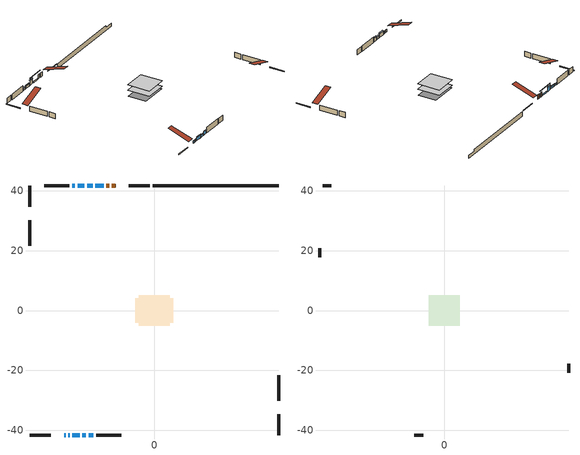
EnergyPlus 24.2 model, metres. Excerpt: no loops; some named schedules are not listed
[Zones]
conditioned space
 floor adiabatic (AdiabaticFloorConstruction): -5.15,-5.15 -5.15,5.15 5.15,5.15 5.15,-5.15 z0.61
 floor foundation (Slab1 construction): -6.37,-4.16 -6.37,4.16 6.37,4.16 6.37,-4.16 z-1.51
 wall outside (RimJoist1 construction): -1.49,41.57 -8.44,41.57 / -41.57,-41.57 -34.62,-41.57 / -41.57,41.57 -41.57,34.62 / 41.57,-41.57 41.57,-34.62 z0.61:0.91
 wall outside (AdiabaticWallConstruction 1): -12.94,41.57 -14.14,41.57 / -15.07,41.57 -16,41.57 z0.61:2.64
 wall outside (AdiabaticWallConstruction): -30.12,-41.57 -29.58,-41.57 / -28.65,-41.57 -28.26,-41.57 z0.61:1.83; -16.92,41.57 -19.67,41.57 z0.61:1.22; -20.6,41.57 -22.37,41.57 z0.61:2.69; -23.3,41.57 -25.59,41.57 z0.61:1.68; -26.52,41.57 -27.38,41.57 z0.61:1.43; -27.34,-41.57 -24.9,-41.57 / -21.87,-41.57 -20.35,-41.57 z0.61:2.19; -23.97,-41.57 -22.8,-41.57 z0.61:1.65
 wall outside (Wall1 construction): -28.31,41.57 -36.76,41.57 / -19.42,-41.57 -10.97,-41.57 / -41.57,30.12 -41.57,21.67 / 41.57,-30.12 41.57,-21.67 z0.61:3.05
 wall foundation (FoundationWall1 construction): -0.56,41.57,-1.51 -0.56,41.57,0.61 37.35,41.57,0.61 37.35,41.57,-0.23 41.57,41.57,-0.23 41.57,41.57,-1.51
 window (WindowConstruction 6): -30.12,-41.57 -29.58,-41.57 z0.61:1.83
 window (WindowConstruction 8): -16.92,41.57 -19.67,41.57 z0.61:1.22
 window (WindowConstruction 7): -28.65,-41.57 -28.26,-41.57 z0.61:1.83
 window (WindowConstruction): -20.6,41.57 -22.37,41.57 z0.61:2.69
 window (WindowConstruction 1): -23.3,41.57 -25.59,41.57 z0.61:1.68
 window (WindowConstruction 2): -26.52,41.57 -27.38,41.57 z0.61:1.42
 window (WindowConstruction 3): -27.33,-41.57 -24.9,-41.57 z0.61:2.19
 window (WindowConstruction 4): -23.97,-41.57 -22.8,-41.57 z0.61:1.65
 window (WindowConstruction 5): -21.87,-41.57 -20.35,-41.57 z0.61:2.19
 door (Door): -12.94,41.57 -14.14,41.57 z0.61:2.64
 door (Door 1): -15.07,41.57 -16,41.57 z0.61:2.64
 ceiling adiabatic (AdiabaticFloorConstruction): 5.15,-5.15 5.15,5.15 -5.15,5.15 -5.15,-5.15 z0.61
attic - vented
 floor to conditioned space (Floor1 construction Reversed): -5.15,-5.15 -5.15,5.15 5.15,5.15 5.15,-5.15 z3.05
 wall outside (Wall2 construction): -37.69,41.57 -40.64,41.57 / -10.04,-41.57 -7.09,-41.57 / -41.57,20.74 -41.57,17.79 / 41.57,-20.74 41.57,-17.79 z0.61:3.05
 roof outside (Roof1 construction): -12.01,41.57,3.05 -12.01,31.54,6.39 -9.37,31.54,6.39 -9.37,41.57,3.05; -31.04,-41.57,3.05 -31.04,-31.54,6.39 -33.69,-31.54,6.39 -33.69,-41.57,3.05; -41.57,31.04,3.05 -31.54,31.04,6.39 -31.54,33.69,6.39 -41.57,33.69,3.05; 41.57,-31.04,3.05 31.54,-31.04,6.39 31.54,-33.69,6.39 41.57,-33.69,3.05
shading: -22.25,41.57 -14.35,41.57 -14.35,41.98 -22.25,41.98 z3.8; -22.57,41.57 -20.4,41.57 -20.4,41.98 -22.57,41.98 z2.89; -25.79,41.57 -23.1,41.57 -23.1,41.98 -25.79,41.98 z1.88; -27.58,41.57 -26.32,41.57 -26.32,41.98 -27.58,41.98 z1.62; -24.7,-41.57 -27.54,-41.57 -27.54,-41.98 -24.7,-41.98 z2.39; -22.6,-41.57 -24.17,-41.57 -24.17,-41.98 -22.6,-41.98 z1.85; -20.15,-41.57 -22.07,-41.57 -22.07,-41.98 -20.15,-41.98 z2.39
[Building]
Building 1: Terrain=Suburbs
[Site:Location]
Quebec Intl AP_QC: Latitude {deg}=46.8; Longitude {deg}=-71.38; Time Zone {hr}=-5; Elevation {m}=74; Keep Site Location Information=Yes
[Site:GroundTemperature:Shallow]
0.0108218, -2.24938, -2.43038, -1.3578, 2.94801, 7.23376, 10.9493, 13.303, 13.5029, 11.5886, 7.96783, 3.81355
[Site:WaterMainsTemperature]
Calculation Method=Schedule; Temperature Schedule=mains temperature schedule
[Material] Roughness=Rough; Thermal Absorptance=0.9
Name | Thickness {m} | Conductivity {W/m-K} | Density {kg/m3} | Specific Heat {J/kg-K} | Solar Absorptance | Visible Absorptance
asphalt or fiberglass shingles | 0.00635 | 0.162714 | 1121.4 | 1465.45 | 0.4 | 0.4
ceiling stud and cavity | 0.1397 | 0.0760664 | 65.682 | 1177.47 | 0.7 | 0.7
concrete 4.0 in. | 0.1016 | 1.803125 | 2242.8 | 837.4 | 0.7 | 0.7
concrete 8.0 in. | 0.2032 | 1.803125 | 2242.8 | 837.4 | 0.7 | 0.7
door material | 0.04445 | 0.053851 | 512.64 | 1214.23 | 0.7 | 0.7
door material 1 | 0.04445 | 0.20624 | 512.64 | 1214.23 | 0.7 | 0.7
floor covering | 0.0127 | 0.0433444 | 54.468 | 1339.84 | 0.6 | 0.6
floor rigid ins; wall rigid ins | 0.512978 | 0.029427 | 32.04 | 1214.23 | 0.7 | 0.7
floor stud and cavity | 0.1397 | 1.75129 | 37.0049 | 1207.88 | 0.7 | 0.7
furniture material conditioned space 1 | 0.1524 | 0.115458 | 640.8 | 1214.23 | 0.6 | 0.6
gypsum board | 0.0127 | 0.160291 | 801 | 837.4 | 0.6 | 0.6
osb sheathing 0.5 in. | 0.0127 | 0.115458 | 512.64 | 1214.23 | 0.7 | 0.7
osb sheathing 0.75 in. | 0.01905 | 0.115458 | 512.64 | 1214.23 | 0.7 | 0.7
rim joist stud and cavity | 0.0508 | 0.103237 | 50.32683 | 1063.81 | 0.6 | 0.6
wall stud and cavity | 0.1397 | 0.0818765 | 139.0536 | 1170.24 | 0.7 | 0.7
wall stud and cavity 1 | 0.0889 | 6.1454 | 50.32683 | 1063.81 | 0.6 | 0.6
wall stud and cavity 2 | 0.0889 | 0.380278 | 52.3479 | 1209.89 | 0.7 | 0.7
wall stud and cavity 3 | 0.0889 | 0.391764 | 83.0341 | 1211.67 | 0.7 | 0.7
wood siding | 0.0254 | 0.102417 | 544.68 | 1172.36 | 0.4 | 0.4
wood siding 1 | 0.00254 | 0.102417 | 544.68 | 1172.36 | 0.4 | 0.4
wood siding 2; wood siding 3; wood siding 4 | 0.0254 | 0.102417 | 544.68 | 1172.36 | 0.7 | 0.7
[WindowMaterial:SimpleGlazingSystem]
Name | U-Factor {W/m2-K} | Solar Heat Gain Coefficient
WindowMaterial | 2.82821 | 0.59
WindowMaterial 1 | 2.78165 | 0.55
WindowMaterial 2 | 2.770864 | 0.49
WindowMaterial 3 | 2.79471 | 0.64
WindowMaterial 4 | 2.790737 | 0.6
WindowMaterial 5 | 2.765186 | 0.47
WindowMaterial 6 | 2.7578 | 0.44
WindowMaterial 7 | 2.76291 | 0.46
[Construction]
AdiabaticFloorConstruction: floor stud and cavity, floor rigid ins, osb sheathing 0.75 in., floor covering
AdiabaticWallConstruction: wood siding 3, wall rigid ins, wall stud and cavity 2, gypsum board
AdiabaticWallConstruction 1: wood siding 4, wall rigid ins, wall stud and cavity 2, gypsum board
Door: door material
Door 1: door material 1
Floor1 construction Reversed: gypsum board, ceiling stud and cavity
FoundationWall1 construction: concrete 8.0 in.
furniture construction conditioned space 1: furniture material conditioned space 1
PartitionWallConstruction: gypsum board, wall stud and cavity 3, gypsum board
RimJoist1 construction: wood siding 2, rim joist stud and cavity
Roof1 construction: asphalt or fiberglass shingles
Slab1 construction: concrete 4.0 in.
Wall1 construction: wood siding, osb sheathing 0.5 in., wall stud and cavity, gypsum board
Wall2 construction: wood siding 1, wall stud and cavity 1
WindowConstruction: WindowMaterial
WindowConstruction 1; WindowConstruction 4: WindowMaterial 1
WindowConstruction 2: WindowMaterial 2
WindowConstruction 3: WindowMaterial 3
WindowConstruction 5: WindowMaterial 4
WindowConstruction 6: WindowMaterial 5
WindowConstruction 7: WindowMaterial 6
WindowConstruction 8: WindowMaterial 7
[Zone] Multiplier=1; Part of Total Floor Area=Yes
Name | Volume {m3}
attic - vented | 57.5266
conditioned space | 498.6
[Space]
Name | Zone | Volume {m3}
attic - vented 1 | attic - vented | 57.5266
conditioned space 1 | conditioned space | 498.6
[ZoneInfiltration:EffectiveLeakageArea]
infil attic - vented 1: Zone or Space=attic - vented 1; Schedule=Always On Discrete; Effective Air Leakage Area {cm2}=3914.22; Stack Coefficient=0.000402016; Wind Coefficient=1.3547e-05
[ZoneMixing]
whole house fan mix: Zone or Space=attic - vented; Schedule=Always On Continuous; Design Flow Rate Calculation Method=Flow/Zone; Design Flow Rate {m3/s}=0; Source Zone or Space=conditioned space
[SurfaceProperty:ExposedFoundationPerimeter]
Slab1: Exposed Perimeter Calculation Method=TotalExposedPerimeter; Total Exposed Perimeter {m}=42.124
[InternalMass] Zone or ZoneList=conditioned space; Space or SpaceList=conditioned space 1
Name | Construction | Surface Area {m2}
furniture mass conditioned space 1 | furniture construction conditioned space 1 | 84.8038
partition wall mass | PartitionWallConstruction | 212.01
[Lights]
interior lighting: Zone or ZoneList or Space or SpaceList=conditioned space 1; Schedule=interior lighting schedule; Design Level Calculation Method=LightingLevel; Lighting Level {W}=343.2; Return Air Fraction=0; Fraction Radiant=0.6; Fraction Visible=0.2; Fraction Replaceable=1
[People]
occupants: Zone or ZoneList or Space or SpaceList=conditioned space 1; Number of People Schedule=occupants schedule; Number of People Calculation Method=People; Number of People=3; Fraction Radiant=0.314171; Sensible Heat Fraction=0.56303; Activity Level Schedule=occupants activity schedule; Carbon Dioxide Generation Rate {m3/s-W}=0; Enable ASHRAE 55 Comfort Warnings=No; Mean Radiant Temperature Calculation Type=EnclosureAveraged
[ElectricEquipment] Zone or ZoneList or Space or SpaceList=conditioned space 1; Design Level Calculation Method=EquipmentLevel
Name | Schedule | Design Level {W} | Fraction Latent | Fraction Radiant | Fraction Lost
clothes dryer | clothes dryer schedule | 140.772 | 0.015 | 0.081 | 0.85
clothes washer | clothes washer schedule | 32.1985 | 0.03 | 0.162 | 0.7
cooking range | cooking range schedule | 215.147 | 0.08 | 0.432 | 0.2
dishwasher | dishwasher schedule | 66.8632 | 0.3 | 0.18 | 0.4
fridge | fridge schedule | 72.9452 | 0 | 0.6 | 0
mech vent house fan | mech vent house fan schedule | 0 | 0 | 0 | 1
mech vent house fan cfis | mech vent house fan cfis schedule | 0 | 0 | 0 | 0
mech vent range fan 0 | mech vent range fan 0 schedule | 57 | 0 | 0 | 1
misc plug loads | misc plug loads schedule | 494.7 | 0.045 | 0.513 | 0.1
whole house fan | Always On Discrete | 0 | 0 | 0 | 1
[OtherEquipment] Zone or ZoneList or Space or SpaceList=conditioned space 1; Design Level Calculation Method=EquipmentLevel
Name | Fuel Type | Schedule | Design Level {W} | Fraction Latent | Fraction Radiant | Fraction Lost
clothes dryer 1 | Electricity | clothes dryer schedule | 0 | 0.015 | 0.081 | 0.85
cooking range 1 | Electricity | cooking range schedule | 0 | 0.08 | 0.432 | 0.2
general water use latent | None | general water use schedule | 62.594 | 1 | 0 | 0
general water use sensible | None | general water use schedule | -61.6891 | 0 | 0.6 | 0
mech vent house fan latent load | None | Always On Discrete | 0 | 1 | 0 | 0
mech vent house fan sensible load | None | Always On Discrete | 0 | 0 | 0 | 0
water heater energy adjustment1 | Electricity | Always On Discrete | 0.01 | 0 | 0 | 1
[ZoneInfiltration:DesignFlowRate] Zone or ZoneList or Space or SpaceList=conditioned space 1; Schedule=Always On Discrete; Design Flow Rate Calculation Method=Flow/Zone; Design Flow Rate {m3/s}=0
infil flow; natural vent flow; whole house fan flow
[AvailabilityManager:Scheduled]
furnace airloop Availability Manager: Schedule=Always On Discrete
[Foundation:Kiva]
Foundation Kiva 1: Initial Indoor Air Temperature {C}=18; Wall Height Above Grade {m}=0.609996; Wall Depth Below Slab {m}=0.2032
[Foundation:Kiva:Settings]
Soil Conductivity {W/m-K}=0.849921; Soil Density {kg/m3}=1842.3; Soil Specific Heat {J/kg-K}=418.7; Ground Solar Absorptivity=0.9; Ground Thermal Absorptivity=0.9; Ground Surface Roughness {m}=0.03; Far-Field Width {m}=40; Deep-Ground Boundary Condition=ZeroFlux; Deep-Ground Depth {m}=40; Minimum Cell Dimension {m}=0.2; Maximum Cell Growth Coefficient=3; Simulation Timestep=Timestep
[Exterior:Lights]
exterior lighting: Schedule=exterior lighting schedule; Design Level {W}=75.6
[EnergyManagementSystem:GlobalVariable]
furnace_airloop_Fan_RTF
infil_program_Qfan
infil_program_Qinf
natural_vent_program_Qnv
natural_vent_program_Qwhf
[EnergyManagementSystem:Sensor]
Name | Output:Variable or Output:Meter Index Key | Output:Variable or Output:Meter
airflow_gain | infil flow | Infiltration Sensible Heat Gain Energy
airflow_gain_1 | natural vent flow | Infiltration Sensible Heat Gain Energy
airflow_gain_2 | whole house fan flow | Infiltration Sensible Heat Gain Energy
airflow_loss | infil flow | Infiltration Sensible Heat Loss Energy
airflow_loss_1 | natural vent flow | Infiltration Sensible Heat Loss Energy
airflow_loss_2 | whole house fan flow | Infiltration Sensible Heat Loss Energy
clg_load_cond |  | Cooling:EnergyTransfer:Zone:CONDITIONED SPACE
clg_sp_s; clg_sp_s_1 | cooling setpoint | Schedule Value
clothes_dryer_exhaust_0_sch_s | clothes dryer exhaust 0 schedule | Schedule Value
cool_season | cooling season schedule | Schedule Value
htg_load_cond |  | Heating:EnergyTransfer:Zone:CONDITIONED SPACE
htg_sp_s; htg_sp_s_1 | heating setpoint | Schedule Value
ig_ee_conv | clothes dryer | Electric Equipment Convective Heating Energy
ig_ee_conv_2 | cooking range | Electric Equipment Convective Heating Energy
ig_ee_conv_4 | fridge | Electric Equipment Convective Heating Energy
ig_ee_conv_5 | misc plug loads | Electric Equipment Convective Heating Energy
ig_ee_conv_6 | whole house fan | Electric Equipment Convective Heating Energy
ig_ee_rad | clothes dryer | Electric Equipment Radiant Heating Energy
ig_ee_rad_2 | cooking range | Electric Equipment Radiant Heating Energy
ig_ee_rad_4 | fridge | Electric Equipment Radiant Heating Energy
ig_ee_rad_5 | misc plug loads | Electric Equipment Radiant Heating Energy
ig_ee_rad_6 | whole house fan | Electric Equipment Radiant Heating Energy
ig_lgt_conv | interior lighting | Lights Convective Heating Energy
ig_lgt_rad | interior lighting | Lights Radiant Heating Energy
ig_lgt_vis | interior lighting | Lights Visible Radiation Heating Energy
ig_oe_conv | clothes dryer 1 | Other Equipment Convective Heating Energy
ig_oe_conv_1 | cooking range 1 | Other Equipment Convective Heating Energy
ig_oe_conv_2 | general water use latent | Other Equipment Convective Heating Energy
ig_oe_conv_3 | general water use sensible | Other Equipment Convective Heating Energy
ig_oe_conv_4 | water heater energy adjustment1 | Other Equipment Convective Heating Energy
ig_oe_rad | clothes dryer 1 | Other Equipment Radiant Heating Energy
ig_oe_rad_1 | cooking range 1 | Other Equipment Radiant Heating Energy
ig_oe_rad_2 | general water use latent | Other Equipment Radiant Heating Energy
ig_oe_rad_3 | general water use sensible | Other Equipment Radiant Heating Energy
ig_oe_rad_4 | water heater energy adjustment1 | Other Equipment Radiant Heating Energy
ig_ppl_conv | occupants | People Convective Heating Energy
ig_ppl_rad | occupants | People Radiant Heating Energy
im_conv | furniture mass conditioned space 1 | Surface Inside Face Convection Heat Gain Energy
im_conv_1 | partition wall mass | Surface Inside Face Convection Heat Gain Energy
im_ig | furniture mass conditioned space 1 | Surface Inside Face Internal Gains Radiation Heat Gain Energy
im_ig_1 | partition wall mass | Surface Inside Face Internal Gains Radiation Heat Gain Energy
im_lgt | furniture mass conditioned space 1 | Surface Inside Face Lights Radiation Heat Gain Energy
im_lgt_1 | partition wall mass | Surface Inside Face Lights Radiation Heat Gain Energy
im_sol | furniture mass conditioned space 1 | Surface Inside Face Solar Radiation Heat Gain Energy
im_sol_1 | partition wall mass | Surface Inside Face Solar Radiation Heat Gain Energy
im_surf | furniture mass conditioned space 1 | Surface Inside Face Net Surface Thermal Radiation Heat Gain Energy
im_surf_1 | partition wall mass | Surface Inside Face Net Surface Thermal Radiation Heat Gain Energy
mech_vent_range_fan_0_sch_s | mech vent range fan 0 schedule | Schedule Value
mv_conv | mech vent house fan | Electric Equipment Convective Heating Energy
mv_conv_1 | mech vent house fan cfis | Electric Equipment Convective Heating Energy
mv_conv_2 | mech vent range fan 0 | Electric Equipment Convective Heating Energy
mv_conv_3 | mech vent house fan latent load | Other Equipment Convective Heating Energy
mv_conv_4 | mech vent house fan sensible load | Other Equipment Convective Heating Energy
mv_rad | mech vent house fan | Electric Equipment Radiant Heating Energy
mv_rad_1 | mech vent house fan cfis | Electric Equipment Radiant Heating Energy
mv_rad_2 | mech vent range fan 0 | Electric Equipment Radiant Heating Energy
mv_rad_3 | mech vent house fan latent load | Other Equipment Radiant Heating Energy
mv_rad_4 | mech vent house fan sensible load | Other Equipment Radiant Heating Energy
natural_vent_s | natural vent schedule | Schedule Value
out_pb_s |  | Site Outdoor Air Barometric Pressure
out_wt_s |  | Site Outdoor Air Humidity Ratio
site_vw_s |  | Site Wind Speed
ss_back_out | Window1 | Surface Window Shortwave from Zone Back Out Window Heat Transfer Rate
ss_back_out_1 | Window10 | Surface Window Shortwave from Zone Back Out Window Heat Transfer Rate
ss_back_out_2 | Window2 | Surface Window Shortwave from Zone Back Out Window Heat Transfer Rate
ss_back_out_3 | Window3 | Surface Window Shortwave from Zone Back Out Window Heat Transfer Rate
ss_back_out_4 | Window4 | Surface Window Shortwave from Zone Back Out Window Heat Transfer Rate
ss_back_out_5 | Window6 | Surface Window Shortwave from Zone Back Out Window Heat Transfer Rate
ss_back_out_6 | Window7 | Surface Window Shortwave from Zone Back Out Window Heat Transfer Rate
ss_back_out_7 | Window8 | Surface Window Shortwave from Zone Back Out Window Heat Transfer Rate
ss_back_out_8 | Window9 | Surface Window Shortwave from Zone Back Out Window Heat Transfer Rate
ss_conv | Door1 | Surface Inside Face Convection Heat Gain Energy
ss_conv_1 | Door3 | Surface Inside Face Convection Heat Gain Energy
ss_conv_10 | Window9 | Surface Inside Face Convection Heat Gain Energy
ss_conv_2 | Window1 | Surface Inside Face Convection Heat Gain Energy
ss_conv_3 | Window10 | Surface Inside Face Convection Heat Gain Energy
ss_conv_4 | Window2 | Surface Inside Face Convection Heat Gain Energy
ss_conv_5 | Window3 | Surface Inside Face Convection Heat Gain Energy
ss_conv_6 | Window4 | Surface Inside Face Convection Heat Gain Energy
ss_conv_7 | Window6 | Surface Inside Face Convection Heat Gain Energy
ss_conv_8 | Window7 | Surface Inside Face Convection Heat Gain Energy
ss_conv_9 | Window8 | Surface Inside Face Convection Heat Gain Energy
ss_ig | Door1 | Surface Inside Face Internal Gains Radiation Heat Gain Energy
ss_ig_1 | Door3 | Surface Inside Face Internal Gains Radiation Heat Gain Energy
ss_ig_10 | Window9 | Surface Inside Face Internal Gains Radiation Heat Gain Energy
ss_ig_2 | Window1 | Surface Inside Face Internal Gains Radiation Heat Gain Energy
ss_ig_3 | Window10 | Surface Inside Face Internal Gains Radiation Heat Gain Energy
ss_ig_4 | Window2 | Surface Inside Face Internal Gains Radiation Heat Gain Energy
ss_ig_5 | Window3 | Surface Inside Face Internal Gains Radiation Heat Gain Energy
ss_ig_6 | Window4 | Surface Inside Face Internal Gains Radiation Heat Gain Energy
ss_ig_7 | Window6 | Surface Inside Face Internal Gains Radiation Heat Gain Energy
ss_ig_8 | Window7 | Surface Inside Face Internal Gains Radiation Heat Gain Energy
ss_ig_9 | Window8 | Surface Inside Face Internal Gains Radiation Heat Gain Energy
ss_lgt | Door1 | Surface Inside Face Lights Radiation Heat Gain Energy
ss_lgt_1 | Door3 | Surface Inside Face Lights Radiation Heat Gain Energy
ss_sol | Door1 | Surface Inside Face Solar Radiation Heat Gain Energy
ss_sol_1 | Door3 | Surface Inside Face Solar Radiation Heat Gain Energy
ss_surf | Door1 | Surface Inside Face Net Surface Thermal Radiation Heat Gain Energy
ss_surf_1 | Door3 | Surface Inside Face Net Surface Thermal Radiation Heat Gain Energy
ss_surf_10 | Window9 | Surface Inside Face Net Surface Thermal Radiation Heat Gain Energy
ss_surf_2 | Window1 | Surface Inside Face Net Surface Thermal Radiation Heat Gain Energy
ss_surf_3 | Window10 | Surface Inside Face Net Surface Thermal Radiation Heat Gain Energy
ss_surf_4 | Window2 | Surface Inside Face Net Surface Thermal Radiation Heat Gain Energy
ss_surf_5 | Window3 | Surface Inside Face Net Surface Thermal Radiation Heat Gain Energy
ss_surf_6 | Window4 | Surface Inside Face Net Surface Thermal Radiation Heat Gain Energy
ss_surf_7 | Window6 | Surface Inside Face Net Surface Thermal Radiation Heat Gain Energy
ss_surf_8 | Window7 | Surface Inside Face Net Surface Thermal Radiation Heat Gain Energy
ss_surf_9 | Window8 | Surface Inside Face Net Surface Thermal Radiation Heat Gain Energy
ss_trans_in | Window1 | Surface Window Transmitted Solar Radiation Rate
ss_trans_in_1 | Window10 | Surface Window Transmitted Solar Radiation Rate
ss_trans_in_2 | Window2 | Surface Window Transmitted Solar Radiation Rate
ss_trans_in_3 | Window3 | Surface Window Transmitted Solar Radiation Rate
ss_trans_in_4 | Window4 | Surface Window Transmitted Solar Radiation Rate
ss_trans_in_5 | Window6 | Surface Window Transmitted Solar Radiation Rate
ss_trans_in_6 | Window7 | Surface Window Transmitted Solar Radiation Rate
ss_trans_in_7 | Window8 | Surface Window Transmitted Solar Radiation Rate
ss_trans_in_8 | Window9 | Surface Window Transmitted Solar Radiation Rate
ss_trans_out | Window1 | Surface Inside Face Initial Transmitted Diffuse Transmitted Out Window Solar Radiation Rate
ss_trans_out_1 | Window10 | Surface Inside Face Initial Transmitted Diffuse Transmitted Out Window Solar Radiation Rate
ss_trans_out_2 | Window2 | Surface Inside Face Initial Transmitted Diffuse Transmitted Out Window Solar Radiation Rate
ss_trans_out_3 | Window3 | Surface Inside Face Initial Transmitted Diffuse Transmitted Out Window Solar Radiation Rate
ss_trans_out_4 | Window4 | Surface Inside Face Initial Transmitted Diffuse Transmitted Out Window Solar Radiation Rate
ss_trans_out_5 | Window6 | Surface Inside Face Initial Transmitted Diffuse Transmitted Out Window Solar Radiation Rate
ss_trans_out_6 | Window7 | Surface Inside Face Initial Transmitted Diffuse Transmitted Out Window Solar Radiation Rate
ss_trans_out_7 | Window8 | Surface Inside Face Initial Transmitted Diffuse Transmitted Out Window Solar Radiation Rate
ss_trans_out_8 | Window9 | Surface Inside Face Initial Transmitted Diffuse Transmitted Out Window Solar Radiation Rate
s_conv | Floor1 | Surface Inside Face Convection Heat Gain Energy
s_conv_1 | FoundationWall1 | Surface Inside Face Convection Heat Gain Energy
s_conv_10 | Wall1:180 | Surface Inside Face Convection Heat Gain Energy
s_conv_11 | Wall1:270 | Surface Inside Face Convection Heat Gain Energy
s_conv_12 | Wall1:90 | Surface Inside Face Convection Heat Gain Energy
s_conv_2 | inferred conditioned ceiling | Surface Inside Face Convection Heat Gain Energy
s_conv_3 | inferred conditioned floor | Surface Inside Face Convection Heat Gain Energy
s_conv_4 | RimJoist1:0 | Surface Inside Face Convection Heat Gain Energy
s_conv_5 | RimJoist1:180 | Surface Inside Face Convection Heat Gain Energy
s_conv_6 | RimJoist1:270 | Surface Inside Face Convection Heat Gain Energy
s_conv_7 | RimJoist1:90 | Surface Inside Face Convection Heat Gain Energy
s_conv_8 | Slab1 | Surface Inside Face Convection Heat Gain Energy
s_conv_9 | Wall1:0 | Surface Inside Face Convection Heat Gain Energy
s_ig | Floor1 | Surface Inside Face Internal Gains Radiation Heat Gain Energy
s_ig_1 | FoundationWall1 | Surface Inside Face Internal Gains Radiation Heat Gain Energy
s_ig_10 | Wall1:180 | Surface Inside Face Internal Gains Radiation Heat Gain Energy
s_ig_11 | Wall1:270 | Surface Inside Face Internal Gains Radiation Heat Gain Energy
s_ig_12 | Wall1:90 | Surface Inside Face Internal Gains Radiation Heat Gain Energy
s_ig_2 | inferred conditioned ceiling | Surface Inside Face Internal Gains Radiation Heat Gain Energy
s_ig_3 | inferred conditioned floor | Surface Inside Face Internal Gains Radiation Heat Gain Energy
s_ig_4 | RimJoist1:0 | Surface Inside Face Internal Gains Radiation Heat Gain Energy
s_ig_5 | RimJoist1:180 | Surface Inside Face Internal Gains Radiation Heat Gain Energy
s_ig_6 | RimJoist1:270 | Surface Inside Face Internal Gains Radiation Heat Gain Energy
s_ig_7 | RimJoist1:90 | Surface Inside Face Internal Gains Radiation Heat Gain Energy
s_ig_8 | Slab1 | Surface Inside Face Internal Gains Radiation Heat Gain Energy
s_ig_9 | Wall1:0 | Surface Inside Face Internal Gains Radiation Heat Gain Energy
s_lgt | Floor1 | Surface Inside Face Lights Radiation Heat Gain Energy
s_lgt_1 | FoundationWall1 | Surface Inside Face Lights Radiation Heat Gain Energy
s_lgt_10 | Wall1:180 | Surface Inside Face Lights Radiation Heat Gain Energy
s_lgt_11 | Wall1:270 | Surface Inside Face Lights Radiation Heat Gain Energy
s_lgt_12 | Wall1:90 | Surface Inside Face Lights Radiation Heat Gain Energy
s_lgt_2 | inferred conditioned ceiling | Surface Inside Face Lights Radiation Heat Gain Energy
s_lgt_3 | inferred conditioned floor | Surface Inside Face Lights Radiation Heat Gain Energy
s_lgt_4 | RimJoist1:0 | Surface Inside Face Lights Radiation Heat Gain Energy
s_lgt_5 | RimJoist1:180 | Surface Inside Face Lights Radiation Heat Gain Energy
s_lgt_6 | RimJoist1:270 | Surface Inside Face Lights Radiation Heat Gain Energy
s_lgt_7 | RimJoist1:90 | Surface Inside Face Lights Radiation Heat Gain Energy
s_lgt_8 | Slab1 | Surface Inside Face Lights Radiation Heat Gain Energy
s_lgt_9 | Wall1:0 | Surface Inside Face Lights Radiation Heat Gain Energy
s_sol | Floor1 | Surface Inside Face Solar Radiation Heat Gain Energy
s_sol_1 | FoundationWall1 | Surface Inside Face Solar Radiation Heat Gain Energy
s_sol_10 | Wall1:180 | Surface Inside Face Solar Radiation Heat Gain Energy
s_sol_11 | Wall1:270 | Surface Inside Face Solar Radiation Heat Gain Energy
s_sol_12 | Wall1:90 | Surface Inside Face Solar Radiation Heat Gain Energy
s_sol_2 | inferred conditioned ceiling | Surface Inside Face Solar Radiation Heat Gain Energy
s_sol_3 | inferred conditioned floor | Surface Inside Face Solar Radiation Heat Gain Energy
s_sol_4 | RimJoist1:0 | Surface Inside Face Solar Radiation Heat Gain Energy
s_sol_5 | RimJoist1:180 | Surface Inside Face Solar Radiation Heat Gain Energy
s_sol_6 | RimJoist1:270 | Surface Inside Face Solar Radiation Heat Gain Energy
s_sol_7 | RimJoist1:90 | Surface Inside Face Solar Radiation Heat Gain Energy
s_sol_8 | Slab1 | Surface Inside Face Solar Radiation Heat Gain Energy
s_sol_9 | Wall1:0 | Surface Inside Face Solar Radiation Heat Gain Energy
s_surf | Floor1 | Surface Inside Face Net Surface Thermal Radiation Heat Gain Energy
s_surf_1 | FoundationWall1 | Surface Inside Face Net Surface Thermal Radiation Heat Gain Energy
s_surf_10 | Wall1:180 | Surface Inside Face Net Surface Thermal Radiation Heat Gain Energy
